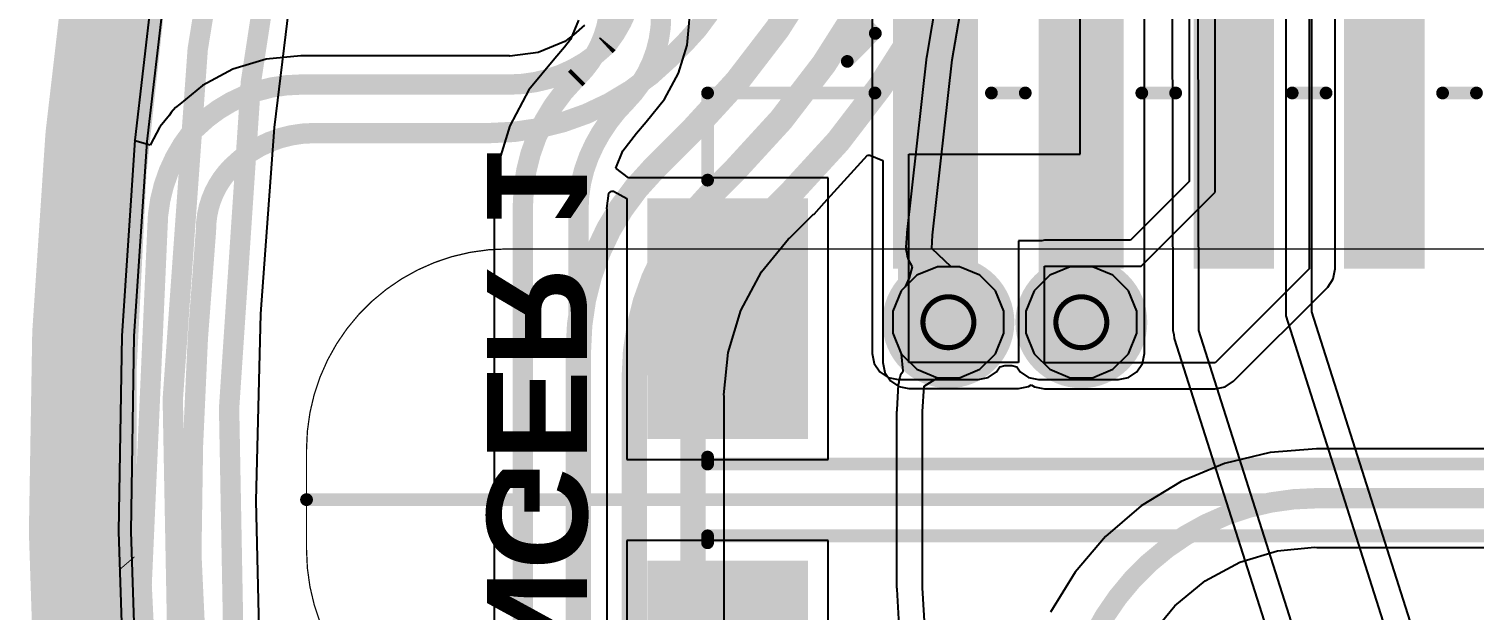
# Model space of a CAD drawing. Header units: inches. Extents: x -30 to 282, y -86 to 78.
# Drawn here: x -30.17 to -15.75, y -46.35 to -40.56 of the extents above; entities that cross this region are included whole.
import ezdxf

# ---------------------------------------------------------------- set-up
doc = ezdxf.new("R2010")
doc.units = ezdxf.units.IN
for name, color, linetype in [('Board Outline', 216, 'Continuous'), ('Bottom Layer', 5, 'Continuous'), ('Bottom Overlay', 54, 'Continuous'), ('Bottom Paste', 16, 'Continuous'), ('Bottom Solder', 6, 'Continuous'), ('Dimensions', 6, 'Continuous'), ('Drill Drawing', 1, 'Continuous'), ('GND 01', 76, 'Continuous'), ('GND 02', 16, 'Continuous'), ('PWR', 156, 'Continuous'), ('SIG 01', 90, 'Continuous'), ('Top Layer', 1, 'Continuous'), ('Top Overlay', 2, 'Continuous'), ('Top Paste', 8, 'Continuous'), ('Top Solder', 216, 'Continuous'), ('Via Holes', 16, 'Continuous')]:
    doc.layers.add(name, color=color, linetype=linetype)
doc.styles.add('Arial_Bold', font='', dxfattribs={"height": 0.2})
doc.styles.get('Arial_Bold').set_extended_font_data('Arial', bold=True)

# ---------------------------------------------------------------- blocks, each defined once
blk = doc.blocks.new('B6B_ZR_SM4_TF_LF__SN__B_32')
at = {"layer": 'Bottom Layer'}
for points in [[(-4.1, 3.275), (-3.4, 3.275), (-3.4, -0.725), (-4.1, -0.725)], [(-2.6, 3.275), (-1.9, 3.275), (-1.9, -0.725), (-2.6, -0.725)], [(-1.1, 3.275), (-0.4, 3.275), (-0.4, -0.725), (-1.1, -0.725)], [(0.4, 3.275), (1.1, 3.275), (1.1, -0.725), (0.4, -0.725)], [(1.9, 3.275), (2.6, 3.275), (2.6, -0.725), (1.9, -0.725)], [(3.4, 3.275), (4.1, 3.275), (4.1, -0.725), (3.4, -0.725)], [(-6.55, -0.125), (-5.05, -0.125), (-5.05, -2.425), (-6.55, -2.425)], [(5.05, -0.125), (6.55, -0.125), (6.55, -2.425), (5.05, -2.425)]]:
    blk.add_hatch(color=5, dxfattribs=at).paths.add_polyline_path(points)
at = {"layer": 'Bottom Overlay'}
blk.add_hatch(color=54, dxfattribs=at).paths.add_polyline_path([(-4.594, 1.71), (-4.594, 1.417), (-4.403, 1.417), (-4.403, 1.71)])
at = {"layer": 'Bottom Paste'}
for points in [[(-4.1, 3.275), (-3.4, 3.275), (-3.4, -0.725), (-4.1, -0.725)], [(-2.6, 3.275), (-1.9, 3.275), (-1.9, -0.725), (-2.6, -0.725)], [(-1.1, 3.275), (-0.4, 3.275), (-0.4, -0.725), (-1.1, -0.725)], [(0.4, 3.275), (1.1, 3.275), (1.1, -0.725), (0.4, -0.725)], [(1.9, 3.275), (2.6, 3.275), (2.6, -0.725), (1.9, -0.725)], [(3.4, 3.275), (4.1, 3.275), (4.1, -0.725), (3.4, -0.725)], [(-6.55, -0.125), (-5.05, -0.125), (-5.05, -2.425), (-6.55, -2.425)], [(5.05, -0.125), (6.55, -0.125), (6.55, -2.425), (5.05, -2.425)]]:
    blk.add_hatch(color=16, dxfattribs=at).paths.add_polyline_path(points)
at = {"layer": 'Bottom Solder'}
for points in [[(-4.151, 3.326), (-3.349, 3.326), (-3.349, -0.776), (-4.151, -0.776)], [(-2.651, 3.326), (-1.849, 3.326), (-1.849, -0.776), (-2.651, -0.776)], [(-1.151, 3.326), (-0.349, 3.326), (-0.349, -0.776), (-1.151, -0.776)], [(0.349, 3.326), (1.151, 3.326), (1.151, -0.776), (0.349, -0.776)], [(1.849, 3.326), (2.651, 3.326), (2.651, -0.776), (1.849, -0.776)], [(3.349, 3.326), (4.151, 3.326), (4.151, -0.776), (3.349, -0.776)], [(-6.601, -0.074), (-4.999, -0.074), (-4.999, -2.476), (-6.601, -2.476)], [(4.999, -0.074), (6.601, -0.074), (6.601, -2.476), (4.999, -2.476)]]:
    blk.add_hatch(color=6, dxfattribs=at).paths.add_polyline_path(points)
at = {"layer": 'Bottom Overlay', "const_width": 0.127}
for points in [[(-4.606, 1.29), (-4.606, 1.849)], [(-4.606, 1.849), (-4.327, 1.57)], [(-4.606, 1.29), (-4.327, 1.57)], [(-6, 0.106), (-6, 0.975)], [(-6, 0.975), (-4.331, 0.975)], [(-3.169, 0.975), (-2.831, 0.975)], [(-1.669, 0.975), (-1.331, 0.975)], [(-0.169, 0.975), (0.169, 0.975)], [(1.331, 0.975), (1.669, 0.975)], [(2.831, 0.975), (3.169, 0.975)], [(4.331, 0.975), (6, 0.975)], [(6, 0.106), (6, 0.975)], [(-6, -2.725), (-6, -2.656)], [(6, -2.725), (6, -2.656)], [(-6, -2.725), (6, -2.725)]]:
    blk.add_lwpolyline(points, dxfattribs=at)
at = {"layer": 'Bottom Overlay', "const_width": 0.0635}
for points in [[(-4.638, 1.849, 1), (-4.575, 1.849, 1)], [(-4.638, 1.849, 1), (-4.575, 1.849, 1)], [(-4.359, 1.57, 1), (-4.295, 1.57, 1)], [(-4.359, 1.57, 1), (-4.295, 1.57, 1)], [(-4.638, 1.29, 1), (-4.575, 1.29, 1)], [(-4.638, 1.29, 1), (-4.575, 1.29, 1)], [(-6.032, 0.975, 1), (-5.968, 0.975, 1)], [(-6.032, 0.975, 1), (-5.968, 0.975, 1)], [(-4.363, 0.975, 1), (-4.299, 0.975, 1)], [(-3.201, 0.975, 1), (-3.137, 0.975, 1)], [(-2.863, 0.975, 1), (-2.799, 0.975, 1)], [(-1.701, 0.975, 1), (-1.637, 0.975, 1)], [(-1.363, 0.975, 1), (-1.299, 0.975, 1)], [(-0.201, 0.975, 1), (-0.137, 0.975, 1)], [(0.137, 0.975, 1), (0.201, 0.975, 1)], [(1.299, 0.975, 1), (1.363, 0.975, 1)], [(1.637, 0.975, 1), (1.701, 0.975, 1)], [(2.799, 0.975, 1), (2.863, 0.975, 1)], [(3.137, 0.975, 1), (3.201, 0.975, 1)], [(4.299, 0.975, 1), (4.363, 0.975, 1)], [(5.968, 0.975, 1), (6.032, 0.975, 1)], [(5.968, 0.975, 1), (6.032, 0.975, 1)], [(-6.032, 0.106, 1), (-5.968, 0.106, 1)], [(5.968, 0.106, 1), (6.032, 0.106, 1)], [(-6.032, -2.656, 1), (-5.968, -2.656, 1)], [(5.968, -2.656, 1), (6.032, -2.656, 1)], [(-6.032, -2.725, 1), (-5.968, -2.725, 1)], [(-6.032, -2.725, 1), (-5.968, -2.725, 1)], [(5.968, -2.725, 1), (6.032, -2.725, 1)], [(5.968, -2.725, 1), (6.032, -2.725, 1)]]:
    blk.add_lwpolyline(points, format="xyb", close=True, dxfattribs=at)
blk = doc.blocks.new('B6B_ZR_SM4_TF_LF__SN__B_37')
at = {"layer": 'Bottom Layer'}
for points in [[(-4.1, 3.275), (-3.4, 3.275), (-3.4, -0.725), (-4.1, -0.725)], [(-2.6, 3.275), (-1.9, 3.275), (-1.9, -0.725), (-2.6, -0.725)], [(-1.1, 3.275), (-0.4, 3.275), (-0.4, -0.725), (-1.1, -0.725)], [(0.4, 3.275), (1.1, 3.275), (1.1, -0.725), (0.4, -0.725)], [(1.9, 3.275), (2.6, 3.275), (2.6, -0.725), (1.9, -0.725)], [(3.4, 3.275), (4.1, 3.275), (4.1, -0.725), (3.4, -0.725)], [(-6.55, -0.125), (-5.05, -0.125), (-5.05, -2.425), (-6.55, -2.425)], [(5.05, -0.125), (6.55, -0.125), (6.55, -2.425), (5.05, -2.425)]]:
    blk.add_hatch(color=5, dxfattribs=at).paths.add_polyline_path(points)
at = {"layer": 'Bottom Overlay'}
blk.add_hatch(color=54, dxfattribs=at).paths.add_polyline_path([(-4.594, 1.71), (-4.594, 1.417), (-4.403, 1.417), (-4.403, 1.71)])
at = {"layer": 'Bottom Paste'}
for points in [[(-4.1, 3.275), (-3.4, 3.275), (-3.4, -0.725), (-4.1, -0.725)], [(-2.6, 3.275), (-1.9, 3.275), (-1.9, -0.725), (-2.6, -0.725)], [(-1.1, 3.275), (-0.4, 3.275), (-0.4, -0.725), (-1.1, -0.725)], [(0.4, 3.275), (1.1, 3.275), (1.1, -0.725), (0.4, -0.725)], [(1.9, 3.275), (2.6, 3.275), (2.6, -0.725), (1.9, -0.725)], [(3.4, 3.275), (4.1, 3.275), (4.1, -0.725), (3.4, -0.725)], [(-6.55, -0.125), (-5.05, -0.125), (-5.05, -2.425), (-6.55, -2.425)], [(5.05, -0.125), (6.55, -0.125), (6.55, -2.425), (5.05, -2.425)]]:
    blk.add_hatch(color=16, dxfattribs=at).paths.add_polyline_path(points)
at = {"layer": 'Bottom Solder'}
for points in [[(-4.151, 3.326), (-3.349, 3.326), (-3.349, -0.776), (-4.151, -0.776)], [(-2.651, 3.326), (-1.849, 3.326), (-1.849, -0.776), (-2.651, -0.776)], [(-1.151, 3.326), (-0.349, 3.326), (-0.349, -0.776), (-1.151, -0.776)], [(0.349, 3.326), (1.151, 3.326), (1.151, -0.776), (0.349, -0.776)], [(1.849, 3.326), (2.651, 3.326), (2.651, -0.776), (1.849, -0.776)], [(3.349, 3.326), (4.151, 3.326), (4.151, -0.776), (3.349, -0.776)], [(-6.601, -0.074), (-4.999, -0.074), (-4.999, -2.476), (-6.601, -2.476)], [(4.999, -0.074), (6.601, -0.074), (6.601, -2.476), (4.999, -2.476)]]:
    blk.add_hatch(color=6, dxfattribs=at).paths.add_polyline_path(points)
at = {"layer": 'Bottom Overlay', "const_width": 0.127}
for points in [[(-4.606, 1.849), (-4.606, 1.29)], [(-4.327, 1.57), (-4.606, 1.849)], [(-4.327, 1.57), (-4.606, 1.29)], [(-6, 0.975), (-6, 0.106)], [(-4.331, 0.975), (-6, 0.975)], [(-2.831, 0.975), (-3.169, 0.975)], [(-1.331, 0.975), (-1.669, 0.975)], [(0.169, 0.975), (-0.169, 0.975)], [(1.669, 0.975), (1.331, 0.975)], [(3.169, 0.975), (2.831, 0.975)], [(6, 0.975), (4.331, 0.975)], [(6, 0.975), (6, 0.106)], [(-6, -2.656), (-6, -2.725)], [(6, -2.656), (6, -2.725)], [(6, -2.725), (-6, -2.725)]]:
    blk.add_lwpolyline(points, dxfattribs=at)
at = {"layer": 'Bottom Overlay', "const_width": 0.0635}
for points in [[(-4.638, 1.849, 1), (-4.575, 1.849, 1)], [(-4.638, 1.849, 1), (-4.575, 1.849, 1)], [(-4.359, 1.57, 1), (-4.295, 1.57, 1)], [(-4.359, 1.57, 1), (-4.295, 1.57, 1)], [(-4.638, 1.29, 1), (-4.575, 1.29, 1)], [(-4.638, 1.29, 1), (-4.575, 1.29, 1)], [(-6.032, 0.975, 1), (-5.968, 0.975, 1)], [(-6.032, 0.975, 1), (-5.968, 0.975, 1)], [(-4.363, 0.975, 1), (-4.299, 0.975, 1)], [(-3.201, 0.975, 1), (-3.137, 0.975, 1)], [(-2.863, 0.975, 1), (-2.799, 0.975, 1)], [(-1.701, 0.975, 1), (-1.637, 0.975, 1)], [(-1.363, 0.975, 1), (-1.299, 0.975, 1)], [(-0.201, 0.975, 1), (-0.137, 0.975, 1)], [(0.137, 0.975, 1), (0.201, 0.975, 1)], [(1.299, 0.975, 1), (1.363, 0.975, 1)], [(1.637, 0.975, 1), (1.701, 0.975, 1)], [(2.799, 0.975, 1), (2.863, 0.975, 1)], [(3.137, 0.975, 1), (3.201, 0.975, 1)], [(4.299, 0.975, 1), (4.363, 0.975, 1)], [(5.968, 0.975, 1), (6.032, 0.975, 1)], [(5.968, 0.975, 1), (6.032, 0.975, 1)], [(-6.032, 0.106, 1), (-5.968, 0.106, 1)], [(5.968, 0.106, 1), (6.032, 0.106, 1)], [(-6.032, -2.656, 1), (-5.968, -2.656, 1)], [(5.968, -2.656, 1), (6.032, -2.656, 1)], [(-6.032, -2.725, 1), (-5.968, -2.725, 1)], [(-6.032, -2.725, 1), (-5.968, -2.725, 1)], [(5.968, -2.725, 1), (6.032, -2.725, 1)], [(5.968, -2.725, 1), (6.032, -2.725, 1)]]:
    blk.add_lwpolyline(points, format="xyb", close=True, dxfattribs=at)
blk = doc.blocks.new('0533980367_109')
at = {"layer": 'Top Layer'}
for points in [[(-4.85, 2.875), (-2.75, 2.875), (-2.75, -0.125), (-4.85, -0.125)], [(2.75, 2.875), (4.85, 2.875), (4.85, -0.125), (2.75, -0.125)], [(-1.65, -0.725), (-0.85, -0.725), (-0.85, -2.025), (-1.65, -2.025)], [(-0.4, -0.725), (0.4, -0.725), (0.4, -2.025), (-0.4, -2.025)], [(0.85, -0.725), (1.65, -0.725), (1.65, -2.025), (0.85, -2.025)]]:
    blk.add_hatch(color=1, dxfattribs=at).paths.add_polyline_path(points)
at = {"layer": 'Top Paste'}
for points in [[(-4.85, 2.875), (-2.75, 2.875), (-2.75, -0.125), (-4.85, -0.125)], [(2.75, 2.875), (4.85, 2.875), (4.85, -0.125), (2.75, -0.125)], [(-1.65, -0.725), (-0.85, -0.725), (-0.85, -2.025), (-1.65, -2.025)], [(-0.4, -0.725), (0.4, -0.725), (0.4, -2.025), (-0.4, -2.025)], [(0.85, -0.725), (1.65, -0.725), (1.65, -2.025), (0.85, -2.025)]]:
    blk.add_hatch(color=8, dxfattribs=at).paths.add_polyline_path(points)
at = {"layer": 'Top Solder'}
for points in [[(-4.926, 2.951), (-2.674, 2.951), (-2.674, -0.201), (-4.926, -0.201)], [(2.674, 2.951), (4.926, 2.951), (4.926, -0.201), (2.674, -0.201)], [(-1.726, -0.649), (-0.774, -0.649), (-0.774, -2.101), (-1.726, -2.101)], [(-0.476, -0.649), (0.476, -0.649), (0.476, -2.101), (-0.476, -2.101)], [(0.774, -0.649), (1.726, -0.649), (1.726, -2.101), (0.774, -2.101)]]:
    blk.add_hatch(color=216, dxfattribs=at).paths.add_polyline_path(points)
at = {"layer": 'Top Overlay'}
for points, const_width in [([(-2.43, 2.475), (2.43, 2.475)], 0.127), ([(-4.45, -0.445), (-4.45, -1.725)], 0.127), ([(4.45, -0.445), (4.45, -1.725)], 0.127), ([(-4.45, -1.725), (-1.97, -1.725)], 0.127), ([(1.97, -1.725), (4.45, -1.725)], 0.127), ([(1.259, -2.279), (1.106, -2.431)], 0.254), ([(1.259, -2.279), (1.411, -2.431)], 0.254), ([(1.106, -2.431), (1.411, -2.431)], 0.254)]:
    blk.add_lwpolyline(points, dxfattribs=dict(at, const_width=const_width))
for points, const_width in [([(-2.462, 2.475, 1), (-2.398, 2.475, 1)], 0.0635), ([(2.398, 2.475, 1), (2.462, 2.475, 1)], 0.0635), ([(-4.482, -0.445, 1), (-4.418, -0.445, 1)], 0.0635), ([(4.418, -0.445, 1), (4.482, -0.445, 1)], 0.0635), ([(-4.482, -1.725, 1), (-4.418, -1.725, 1)], 0.0635), ([(-4.482, -1.725, 1), (-4.418, -1.725, 1)], 0.0635), ([(-2.002, -1.725, 1), (-1.938, -1.725, 1)], 0.0635), ([(1.938, -1.725, 1), (2.002, -1.725, 1)], 0.0635), ([(4.418, -1.725, 1), (4.482, -1.725, 1)], 0.0635), ([(4.418, -1.725, 1), (4.482, -1.725, 1)], 0.0635), ([(1.195, -2.279, 1), (1.322, -2.279, 1)], 0.127), ([(1.195, -2.279, 1), (1.322, -2.279, 1)], 0.127), ([(1.043, -2.431, 1), (1.17, -2.431, 1)], 0.127), ([(1.043, -2.431, 1), (1.17, -2.431, 1)], 0.127), ([(1.348, -2.431, 1), (1.475, -2.431, 1)], 0.127), ([(1.348, -2.431, 1), (1.475, -2.431, 1)], 0.127)]:
    blk.add_lwpolyline(points, format="xyb", close=True, dxfattribs=dict(at, const_width=const_width))

msp = doc.modelspace()

# ---------------------------------------------------------------- hatches: boundary and pattern name
at = {"layer": 'Bottom Layer'}
for points in [[(-21.499, -43.792), (-20.7, -43.792), (-20.7, -38.895), (-21.499, -38.895)], [(-19.299, -38.895), (-20.098, -38.895), (-20.098, -43.792), (-19.299, -43.792)]]:
    msp.add_hatch(color=5, dxfattribs=at).paths.add_polyline_path(points)
h = msp.add_hatch(color=5, dxfattribs=at)
edge = h.paths.add_edge_path()
edge.add_arc((-20.997, -43.481), 0.3, 0, 360)
h = msp.add_hatch(color=5, dxfattribs=at)
edge = h.paths.add_edge_path()
edge.add_arc((-19.671, -43.481), 0.3, 0, 360)
at = {"layer": 'GND 01'}
h = msp.add_hatch(color=76, dxfattribs=at)
edge = h.paths.add_edge_path()
edge.add_arc((-20.997, -43.481), 0.658, 0, 360)
h = msp.add_hatch(color=76, dxfattribs=at)
edge = h.paths.add_edge_path()
edge.add_arc((-19.671, -43.481), 0.658, 0, 360)
at = {"layer": 'GND 02'}
h = msp.add_hatch(color=16, dxfattribs=at)
edge = h.paths.add_edge_path()
edge.add_arc((-20.997, -43.481), 0.658, 0, 360)
h = msp.add_hatch(color=16, dxfattribs=at)
edge = h.paths.add_edge_path()
edge.add_arc((-19.671, -43.481), 0.658, 0, 360)
at = {"layer": 'PWR'}
h = msp.add_hatch(color=156, dxfattribs=at)
edge = h.paths.add_edge_path()
edge.add_arc((-20.997, -43.481), 0.3, 0, 360)
h = msp.add_hatch(color=156, dxfattribs=at)
edge = h.paths.add_edge_path()
edge.add_arc((-19.671, -43.481), 0.3, 0, 360)
at = {"layer": 'SIG 01'}
h = msp.add_hatch(color=90, dxfattribs=at)
edge = h.paths.add_edge_path()
edge.add_arc((-20.997, -43.481), 0.3, 0, 360)
h = msp.add_hatch(color=90, dxfattribs=at)
edge = h.paths.add_edge_path()
edge.add_arc((-19.671, -43.481), 0.3, 0, 360)
at = {"layer": 'Top Layer'}
h = msp.add_hatch(color=1, dxfattribs=at)
edge = h.paths.add_edge_path()
edge.add_arc((-20.997, -43.481), 0.3, 0, 360)
h = msp.add_hatch(color=1, dxfattribs=at)
edge = h.paths.add_edge_path()
edge.add_arc((-19.671, -43.481), 0.3, 0, 360)
at = {"layer": 'Via Holes'}
h = msp.add_hatch(color=7, dxfattribs=at)
edge = h.paths.add_edge_path()
edge.add_arc((-20.997, -43.481), 0.15, 0, 360)
h = msp.add_hatch(color=7, dxfattribs=at)
edge = h.paths.add_edge_path()
edge.add_arc((-19.671, -43.481), 0.15, 0, 360)

# ---------------------------------------------------------------- linework, layer by layer
at = {"layer": 'Board Outline', "const_width": 0.254}
msp.add_lwpolyline([(37.495, -16.446, -2.502525), (-17.293, -16.446)], format="xyb", dxfattribs=at)
at = {"layer": 'Bottom Layer'}
for p, q in [((-18.498, -43.565), (-18.511, -37.216)), ((-18.77, -37.36), (-18.757, -43.565)), ((-17.631, -37.836), (-17.631, -43.417)), ((-17.372, -43.377), (-17.372, -37.865)), ((-21.758, -38.895), (-21.758, -43.792)), ((-19.04, -43.792), (-19.04, -38.895)), ((-29.109, -41.667), (-28.883, -39.727)), ((-24.685, -40.468), (-24.765, -40.661)), ((-23.604, -40.718), (-23.575, -40.427)), ((-24.825, -40.739), (-24.923, -40.851)), ((-24.765, -40.661), (-24.825, -40.739)), ((-23.689, -40.998), (-23.604, -40.718)), ((-24.923, -40.851), (-25.181, -41.165)), ((-24.923, -40.851), (-24.923, -40.851)), ((-23.827, -41.256), (-23.689, -40.998)), ((-25.181, -41.165), (-25.372, -41.524)), ((-24.012, -41.482), (-23.827, -41.256)), ((-24.107, -41.595), (-24.012, -41.482)), ((-24.012, -41.482), (-24.012, -41.482)), ((-25.372, -41.524), (-25.49, -41.913)), ((-24.243, -41.772), (-24.107, -41.595)), ((-29.239, -43.615), (-29.109, -41.667)), ((-24.314, -41.943), (-24.243, -41.772)), ((-25.49, -41.913), (-25.53, -42.317)), ((-24.189, -42.041), (-24.314, -41.943)), ((-24.066, -42.041), (-24.189, -42.041)), ((-24.065, -42.041), (-24.066, -42.041)), ((-24.066, -42.041), (-24.066, -42.041)), ((-22.195, -42.041), (-24.065, -42.041)), ((-22.195, -44.849), (-22.195, -42.041)), ((-24.404, -42.347), (-24.384, -42.194)), ((-24.384, -42.194), (-24.356, -42.173)), ((-24.356, -42.173), (-24.338, -42.174)), ((-24.338, -42.174), (-24.203, -42.248)), ((-25.53, -42.317), (-25.526, -42.317)), ((-25.526, -42.317), (-25.526, -53.041)), ((-24.402, -42.353), (-24.404, -42.347)), ((-24.402, -42.355), (-24.403, -42.354)), ((-24.403, -42.354), (-24.402, -42.354)), ((-24.402, -42.354), (-24.402, -42.353)), ((-24.402, -49.516), (-24.402, -42.355)), ((-24.203, -42.248), (-24.203, -44.849)), ((-16.106, -47.357), (-17.372, -43.377)), ((-17.631, -43.417), (-16.299, -47.605)), ((-29.271, -45.568), (-29.239, -43.615)), ((-18.757, -43.565), (-18.749, -43.604)), ((-18.749, -43.604), (-18.745, -43.643)), ((-18.745, -43.643), (-17.418, -47.812)), ((-17.16, -47.772), (-18.498, -43.565)), ((-21.758, -43.792), (-21.738, -43.891)), ((-19.06, -43.891), (-19.04, -43.792)), ((-21.738, -43.891), (-21.682, -43.975)), ((-20.517, -43.975), (-20.484, -43.925)), ((-20.484, -43.925), (-20.435, -43.914)), ((-20.435, -43.914), (-20.364, -43.914)), ((-20.364, -43.914), (-20.314, -43.925)), ((-20.314, -43.925), (-20.281, -43.975)), ((-19.116, -43.975), (-19.06, -43.891)), ((-21.682, -43.975), (-21.598, -44.031)), ((-21.598, -44.031), (-21.499, -44.051)), ((-21.499, -44.051), (-20.7, -44.051)), ((-20.7, -44.051), (-20.601, -44.031)), ((-20.601, -44.031), (-20.517, -43.975)), ((-20.281, -43.975), (-20.197, -44.031)), ((-20.197, -44.031), (-20.098, -44.051)), ((-20.098, -44.051), (-19.299, -44.051)), ((-19.299, -44.051), (-19.2, -44.031)), ((-19.2, -44.031), (-19.116, -43.975)), ((-24.203, -44.849), (-22.195, -44.849)), ((-29.207, -47.52), (-29.271, -45.568)), ((-22.195, -45.657), (-24.203, -45.657)), ((-24.203, -45.657), (-24.203, -48.465)), ((-22.195, -48.465), (-22.195, -45.657))]:
    msp.add_line(p, q, dxfattribs=at)
at = {"layer": 'Bottom Layer', "const_width": 0.203}
for points in [[(-24.373, -40.261, -0.199085), (-24.691, -41.029)], [(-23.862, -40.427, -0.198825), (-24.215, -41.28)], [(-25.241, -42.317, -0.198912), (-24.718, -41.056)], [(-24.583, -41.831, -0.098499), (-24.215, -41.28)], [(-24.687, -42.354, -0.098491), (-24.583, -41.831)]]:
    msp.add_lwpolyline(points, format="xyb", dxfattribs=at)
for points in [[(-24.718, -41.056), (-24.691, -41.029)], [(-25.241, -53.523), (-25.241, -42.317)], [(-24.687, -42.354), (-24.687, -42.355)], [(-24.687, -51.681), (-24.687, -42.355)]]:
    msp.add_lwpolyline(points, dxfattribs=at)
at = {"layer": 'Bottom Layer', "const_width": 0.102}
for points in [[(-24.742, -41.029, 1), (-24.641, -41.029, 1)], [(-24.742, -41.029, 1), (-24.641, -41.029, 1)], [(-24.769, -41.056, 1), (-24.668, -41.056, 1)], [(-24.769, -41.056, 1), (-24.668, -41.056, 1)], [(-24.266, -41.28, 1), (-24.164, -41.28, 1)], [(-24.266, -41.28, 1), (-24.164, -41.28, 1)], [(-24.634, -41.831, 1), (-24.533, -41.831, 1)], [(-24.634, -41.831, 1), (-24.533, -41.831, 1)], [(-25.291, -42.317, 1), (-25.19, -42.317, 1)], [(-25.291, -42.317, 1), (-25.19, -42.317, 1)], [(-24.738, -42.354, 1), (-24.637, -42.354, 1)], [(-24.738, -42.354, 1), (-24.637, -42.354, 1)], [(-24.738, -42.355, 1), (-24.637, -42.355, 1)], [(-24.738, -42.355, 1), (-24.637, -42.355, 1)]]:
    msp.add_lwpolyline(points, format="xyb", close=True, dxfattribs=at)
at = {"layer": 'Dimensions', "const_width": 0.0127}
for points in [[(-27.399, -44.75, -0.414214), (-25.399, -42.75)], [(-25.399, -47.75, -0.414214), (-27.399, -45.75)]]:
    msp.add_lwpolyline(points, format="xyb", dxfattribs=at)
at = {"layer": 'Dimensions'}
for points, const_width in [([(-25.399, -42.75), (-9.399, -42.75)], 0.0127), ([(-27.399, -45.75), (-27.399, -44.75)], 0.0127), ([(-27.399, -45.25), (-7.399, -45.25)], 0.127)]:
    msp.add_lwpolyline(points, dxfattribs=dict(at, const_width=const_width))
for points, const_width in [([(-25.402, -42.75, 1), (-25.396, -42.75, 1)], 0.00635), ([(-25.402, -42.75, 1), (-25.396, -42.75, 1)], 0.00635), ([(-27.402, -44.75, 1), (-27.396, -44.75, 1)], 0.00635), ([(-27.402, -44.75, 1), (-27.396, -44.75, 1)], 0.00635), ([(-27.431, -45.25, 1), (-27.367, -45.25, 1)], 0.0635), ([(-27.402, -45.75, 1), (-27.396, -45.75, 1)], 0.00635), ([(-27.402, -45.75, 1), (-27.396, -45.75, 1)], 0.00635)]:
    msp.add_lwpolyline(points, format="xyb", close=True, dxfattribs=dict(at, const_width=const_width))
at = {"layer": 'Drill Drawing'}
for points, const_width in [([(-20.743, -43.481, 1), (-21.251, -43.481, 1)], 0.0508), ([(-19.417, -43.481, 1), (-19.925, -43.481, 1)], 0.0508), ([(-21.264, -43.481, 1), (-21.239, -43.481, 1)], 0.0254), ([(-20.756, -43.481, 1), (-20.731, -43.481, 1)], 0.0254), ([(-19.938, -43.481, 1), (-19.912, -43.481, 1)], 0.0254), ([(-19.43, -43.481, 1), (-19.404, -43.481, 1)], 0.0254)]:
    msp.add_lwpolyline(points, format="xyb", close=True, dxfattribs=dict(at, const_width=const_width))
at = {"layer": 'GND 01'}
for p, q in [((-28.988, -41.678), (-28.763, -39.744)), ((-29.117, -43.621), (-28.988, -41.678)), ((-29.149, -45.567), (-29.117, -43.621)), ((-29.085, -47.513), (-29.149, -45.567))]:
    msp.add_line(p, q, dxfattribs=at)
at = {"layer": 'GND 01', "const_width": 1.016}
for points in [[(-29.496, -41.631), (-29.268, -39.672)], [(-29.627, -43.599), (-29.496, -41.631)], [(-29.66, -45.571), (-29.627, -43.599)], [(-29.66, -45.571), (-29.595, -47.543)]]:
    msp.add_lwpolyline(points, dxfattribs=at)
at = {"layer": 'GND 01', "const_width": 0.508}
for points in [[(-29.75, -41.631, 1), (-29.242, -41.631, 1)], [(-29.75, -41.631, 1), (-29.242, -41.631, 1)], [(-29.881, -43.599, 1), (-29.373, -43.599, 1)], [(-29.881, -43.599, 1), (-29.373, -43.599, 1)], [(-29.914, -45.571, 1), (-29.406, -45.571, 1)], [(-29.914, -45.571, 1), (-29.406, -45.571, 1)]]:
    msp.add_lwpolyline(points, format="xyb", close=True, dxfattribs=at)
at = {"layer": 'GND 02'}
for p, q in [((-28.988, -41.678), (-28.763, -39.744)), ((-29.117, -43.621), (-28.988, -41.678)), ((-29.149, -45.567), (-29.117, -43.621)), ((-29.085, -47.513), (-29.149, -45.567))]:
    msp.add_line(p, q, dxfattribs=at)
at = {"layer": 'GND 02', "const_width": 1.016}
for points in [[(-29.496, -41.631), (-29.268, -39.672)], [(-29.627, -43.599), (-29.496, -41.631)], [(-29.66, -45.571), (-29.627, -43.599)], [(-29.66, -45.571), (-29.595, -47.543)]]:
    msp.add_lwpolyline(points, dxfattribs=at)
at = {"layer": 'GND 02', "const_width": 0.508}
for points in [[(-29.75, -41.631, 1), (-29.242, -41.631, 1)], [(-29.75, -41.631, 1), (-29.242, -41.631, 1)], [(-29.881, -43.599, 1), (-29.373, -43.599, 1)], [(-29.881, -43.599, 1), (-29.373, -43.599, 1)], [(-29.914, -45.571, 1), (-29.406, -45.571, 1)], [(-29.914, -45.571, 1), (-29.406, -45.571, 1)]]:
    msp.add_lwpolyline(points, format="xyb", close=True, dxfattribs=at)
at = {"layer": 'PWR'}
for p, q in [((-20.918, -39.087), (-21.213, -40.822)), ((-20.958, -40.865), (-20.663, -39.131)), ((-29.109, -41.667), (-28.883, -39.727)), ((-21.215, -40.836), (-21.412, -42.585)), ((-21.213, -40.829), (-21.215, -40.836)), ((-21.213, -40.822), (-21.213, -40.829)), ((-21.155, -42.614), (-20.958, -40.865)), ((-29.239, -43.615), (-29.109, -41.667)), ((-21.413, -42.599), (-21.421, -42.732)), ((-21.412, -42.592), (-21.413, -42.599)), ((-21.412, -42.585), (-21.412, -42.592)), ((-21.162, -42.746), (-21.155, -42.614)), ((-21.421, -42.732), (-21.419, -42.744)), ((-21.419, -42.744), (-21.421, -42.755)), ((-21.421, -42.755), (-21.412, -42.793)), ((-21.412, -42.793), (-21.407, -42.832)), ((-20.969, -42.927), (-21.162, -42.746)), ((-21.407, -42.832), (-21.403, -42.838)), ((-21.403, -42.838), (-21.401, -42.843)), ((-21.401, -42.843), (-21.398, -42.854)), ((-21.398, -42.854), (-21.358, -42.927)), ((-21.358, -42.927), (-21.387, -43.039)), ((-20.887, -42.927), (-20.969, -42.927)), ((-20.683, -43.011), (-20.887, -42.927)), ((-19.781, -42.927), (-19.985, -43.011)), ((-19.561, -42.927), (-19.781, -42.927)), ((-19.357, -43.011), (-19.561, -42.927)), ((-21.387, -43.039), (-21.429, -43.129)), ((-20.528, -43.167), (-20.683, -43.011)), ((-19.985, -43.011), (-20.14, -43.167)), ((-19.201, -43.167), (-19.357, -43.011)), ((-21.467, -43.167), (-21.551, -43.371)), ((-21.429, -43.129), (-21.467, -43.167)), ((-20.443, -43.371), (-20.528, -43.167)), ((-20.14, -43.167), (-20.225, -43.371)), ((-19.117, -43.371), (-19.201, -43.167)), ((-21.551, -43.371), (-21.551, -43.591)), ((-20.443, -43.591), (-20.443, -43.371)), ((-20.225, -43.371), (-20.225, -43.591)), ((-19.117, -43.591), (-19.117, -43.371)), ((-29.271, -45.568), (-29.239, -43.615)), ((-21.551, -43.591), (-21.467, -43.795)), ((-20.528, -43.795), (-20.443, -43.591)), ((-20.225, -43.591), (-20.14, -43.795)), ((-19.201, -43.795), (-19.117, -43.591)), ((-21.467, -43.795), (-21.451, -43.968)), ((-20.683, -43.95), (-20.528, -43.795)), ((-20.14, -43.795), (-19.985, -43.95)), ((-19.357, -43.95), (-19.201, -43.795)), ((-20.887, -44.035), (-20.683, -43.95)), ((-19.985, -43.95), (-19.781, -44.035)), ((-19.561, -44.035), (-19.357, -43.95)), ((-21.498, -44.103), (-21.512, -44.356)), ((-21.492, -44.082), (-21.498, -44.103)), ((-21.48, -44.033), (-21.492, -44.06)), ((-21.492, -44.06), (-21.492, -44.082)), ((-21.473, -44.005), (-21.48, -44.033)), ((-21.46, -43.988), (-21.473, -44.005)), ((-21.451, -43.968), (-21.46, -43.988)), ((-21.239, -44.118), (-21.107, -44.035)), ((-21.107, -44.035), (-20.887, -44.035)), ((-19.781, -44.035), (-19.561, -44.035)), ((-21.254, -44.37), (-21.239, -44.118)), ((-21.511, -44.363), (-21.513, -44.37)), ((-21.513, -44.37), (-21.513, -45.25)), ((-21.512, -44.356), (-21.511, -44.363)), ((-21.254, -45.25), (-21.254, -44.37)), ((-21.513, -45.25), (-21.513, -46.13)), ((-21.254, -46.13), (-21.254, -45.25)), ((-29.207, -47.52), (-29.271, -45.568)), ((-21.513, -46.13), (-21.511, -46.137)), ((-21.511, -46.137), (-21.512, -46.144)), ((-21.512, -46.144), (-21.413, -47.901)), ((-21.155, -47.886), (-21.254, -46.13))]:
    msp.add_line(p, q, dxfattribs=at)
at = {"layer": 'SIG 01'}
for p, q in [((-27.719, -41.538), (-27.491, -39.687)), ((-27.856, -43.397), (-27.719, -41.538)), ((-21.107, -42.927), (-21.311, -43.011)), ((-20.887, -42.927), (-21.107, -42.927)), ((-20.683, -43.011), (-20.887, -42.927)), ((-19.781, -42.927), (-19.985, -43.011)), ((-19.561, -42.927), (-19.781, -42.927)), ((-19.357, -43.011), (-19.561, -42.927)), ((-21.311, -43.011), (-21.467, -43.167)), ((-20.528, -43.167), (-20.683, -43.011)), ((-19.985, -43.011), (-20.14, -43.167)), ((-19.201, -43.167), (-19.357, -43.011)), ((-21.467, -43.167), (-21.551, -43.371)), ((-20.443, -43.371), (-20.528, -43.167)), ((-20.14, -43.167), (-20.225, -43.371)), ((-19.117, -43.371), (-19.201, -43.167)), ((-21.551, -43.371), (-21.551, -43.591)), ((-20.443, -43.591), (-20.443, -43.371)), ((-20.225, -43.371), (-20.225, -43.591)), ((-19.117, -43.591), (-19.117, -43.371)), ((-27.902, -45.261), (-27.856, -43.397)), ((-21.551, -43.591), (-21.467, -43.795)), ((-20.528, -43.795), (-20.443, -43.591)), ((-20.225, -43.591), (-20.14, -43.795)), ((-19.201, -43.795), (-19.117, -43.591)), ((-21.467, -43.795), (-21.311, -43.95)), ((-20.683, -43.95), (-20.528, -43.795)), ((-20.14, -43.795), (-19.985, -43.95)), ((-19.357, -43.95), (-19.201, -43.795)), ((-21.311, -43.95), (-21.107, -44.035)), ((-20.887, -44.035), (-20.683, -43.95)), ((-19.985, -43.95), (-19.781, -44.035)), ((-19.561, -44.035), (-19.357, -43.95)), ((-21.107, -44.035), (-20.887, -44.035)), ((-19.781, -44.035), (-19.561, -44.035)), ((-17.789, -44.781), (-18.244, -44.89)), ((-17.326, -44.744), (-17.789, -44.781)), ((-17.323, -44.744), (-17.326, -44.744)), ((-12.106, -44.744), (-17.323, -44.744)), ((-18.244, -44.89), (-18.676, -45.069)), ((-18.676, -45.069), (-19.074, -45.313)), ((-27.856, -47.125), (-27.902, -45.261)), ((-19.074, -45.313), (-19.43, -45.617)), ((-19.43, -45.617), (-19.733, -45.972)), ((-18.089, -45.874), (-17.714, -45.76)), ((-17.714, -45.76), (-17.345, -45.724)), ((-17.345, -45.724), (-17.323, -45.728)), ((-17.323, -45.728), (-12.106, -45.728)), ((-19.733, -45.972), (-19.978, -46.371)), ((-18.435, -46.059), (-18.089, -45.874)), ((-18.739, -46.308), (-18.435, -46.059)), ((-18.988, -46.611), (-18.739, -46.308))]:
    msp.add_line(p, q, dxfattribs=at)
at = {"layer": 'SIG 01', "const_width": 0.203}
for points in [[(-17.372, -72.72, -0.253161), (-27.922, -37.303)], [(-26.282, -57.172, -0.128437), (-27.461, -37.866)], [(-29.096, -41.98, -0.012465), (-29.095, -41.97)], [(-19.811, -47.723, -0.414214), (-17.323, -45.236)], [(-29.184, -46.206, -0.006722), (-29.185, -46.201)]]:
    msp.add_lwpolyline(points, format="xyb", dxfattribs=at)
for points in [[(-29.095, -41.969), (-28.872, -39.915)], [(-29.195, -43.951), (-29.096, -41.98)], [(-29.095, -41.97), (-29.095, -41.969)], [(-29.195, -45.883), (-29.195, -43.951)], [(-17.323, -45.236), (-11.846, -45.236)], [(-29.195, -45.883), (-29.189, -45.89)], [(-29.189, -45.89), (-29.185, -46.2)], [(-29.185, -46.2), (-29.185, -46.201)], [(-29.184, -46.206), (-29.109, -48.075)]]:
    msp.add_lwpolyline(points, dxfattribs=at)
at = {"layer": 'SIG 01', "const_width": 0.102}
for points in [[(-29.147, -41.98, 1), (-29.045, -41.98, 1)], [(-29.147, -41.98, 1), (-29.045, -41.98, 1)], [(-29.146, -41.969, 1), (-29.044, -41.969, 1)], [(-29.146, -41.969, 1), (-29.044, -41.969, 1)], [(-29.146, -41.97, 1), (-29.044, -41.97, 1)], [(-29.146, -41.97, 1), (-29.044, -41.97, 1)], [(-29.246, -43.951, 1), (-29.144, -43.951, 1)], [(-29.246, -43.951, 1), (-29.144, -43.951, 1)], [(-17.374, -45.236, 1), (-17.273, -45.236, 1)], [(-17.374, -45.236, 1), (-17.273, -45.236, 1)], [(-29.246, -45.883, 1), (-29.144, -45.883, 1)], [(-29.246, -45.883, 1), (-29.144, -45.883, 1)], [(-29.239, -45.89, 1), (-29.138, -45.89, 1)], [(-29.239, -45.89, 1), (-29.138, -45.89, 1)], [(-29.235, -46.2, 1), (-29.134, -46.2, 1)], [(-29.235, -46.2, 1), (-29.134, -46.2, 1)], [(-29.235, -46.201, 1), (-29.134, -46.201, 1)], [(-29.235, -46.201, 1), (-29.134, -46.201, 1)], [(-29.235, -46.206, 1), (-29.134, -46.206, 1)], [(-29.235, -46.206, 1), (-29.134, -46.206, 1)]]:
    msp.add_lwpolyline(points, format="xyb", close=True, dxfattribs=at)
at = {"layer": 'Top Layer'}
for p, q in [((-19.684, -41.804), (-19.684, -30.444)), ((-18.596, -31.048), (-18.596, -42.078)), ((-18.337, -42.078), (-18.337, -31.048)), ((-17.398, -37.935), (-17.398, -42.947)), ((-17.139, -42.947), (-17.139, -37.935)), ((-29.109, -41.667), (-28.883, -39.727)), ((-24.736, -40.614), (-24.822, -40.68)), ((-24.627, -40.52), (-24.736, -40.614)), ((-25.09, -40.791), (-25.372, -40.828)), ((-24.822, -40.68), (-25.09, -40.791)), ((-27.801, -40.857), (-28.133, -40.958)), ((-27.456, -40.823), (-27.801, -40.857)), ((-27.456, -40.826), (-27.456, -40.823)), ((-25.379, -40.826), (-27.456, -40.826)), ((-25.372, -40.828), (-25.379, -40.826)), ((-28.133, -40.958), (-28.438, -41.121)), ((-28.438, -41.121), (-28.664, -41.306)), ((-28.706, -41.341), (-28.749, -41.389)), ((-28.664, -41.306), (-28.706, -41.341)), ((-28.767, -41.416), (-28.86, -41.53)), ((-28.749, -41.389), (-28.767, -41.416)), ((-28.749, -41.389), (-28.749, -41.389)), ((-28.863, -41.533), (-28.96, -41.714)), ((-28.86, -41.53), (-28.863, -41.533)), ((-29.11, -41.672), (-29.109, -41.667)), ((-28.96, -41.714), (-29.11, -41.672)), ((-22.235, -42.292), (-21.803, -41.816)), ((-21.803, -41.816), (-21.781, -41.816)), ((-21.781, -41.816), (-21.651, -41.868)), ((-21.651, -41.868), (-21.651, -43.882)), ((-21.392, -43.882), (-21.392, -41.804)), ((-21.392, -41.804), (-19.684, -41.804)), ((-18.596, -42.078), (-19.181, -42.663)), ((-18.337, -42.185), (-18.337, -42.078)), ((-19.074, -42.922), (-18.337, -42.185)), ((-22.335, -42.403), (-22.235, -42.292)), ((-22.581, -42.643), (-22.342, -42.404)), ((-22.342, -42.404), (-22.336, -42.404)), ((-22.336, -42.404), (-22.335, -42.403)), ((-22.336, -42.404), (-22.336, -42.404)), ((-22.861, -42.979), (-22.592, -42.651)), ((-22.592, -42.651), (-22.581, -42.643)), ((-20.039, -42.663), (-20.064, -42.668)), ((-19.181, -42.663), (-20.039, -42.663)), ((-20.064, -42.668), (-20.298, -42.668)), ((-20.298, -42.668), (-20.298, -43.882)), ((-20.039, -43.887), (-20.039, -42.922)), ((-20.039, -42.922), (-19.074, -42.922)), ((-17.398, -42.947), (-18.337, -43.887)), ((-17.158, -43.047), (-17.139, -42.947)), ((-23.068, -43.365), (-22.861, -42.979)), ((-17.214, -43.131), (-17.158, -43.047)), ((-18.154, -44.07), (-17.214, -43.131)), ((-23.195, -43.784), (-23.068, -43.365)), ((-23.236, -44.206), (-23.195, -43.784)), ((-21.651, -43.882), (-21.631, -43.981)), ((-20.298, -43.882), (-21.392, -43.882)), ((-18.337, -43.887), (-20.039, -43.887)), ((-21.631, -43.981), (-21.575, -44.066)), ((-21.575, -44.066), (-21.491, -44.122)), ((-20.199, -44.122), (-20.172, -44.104)), ((-20.172, -44.104), (-20.138, -44.126)), ((-18.238, -44.126), (-18.154, -44.07)), ((-23.234, -44.219), (-23.236, -44.206)), ((-23.234, -48.459), (-23.234, -44.219)), ((-21.491, -44.122), (-21.392, -44.141)), ((-21.392, -44.141), (-20.298, -44.141)), ((-20.298, -44.141), (-20.199, -44.122)), ((-20.138, -44.126), (-20.039, -44.146)), ((-20.039, -44.146), (-18.337, -44.146)), ((-18.337, -44.146), (-18.238, -44.126))]:
    msp.add_line(p, q, dxfattribs=at)
for points, const_width in [([(-21.334, -36.217, -0.198956), (-23.55, -41.565)], 0.254), ([(-20.789, -36.309, -0.198958), (-23.138, -41.978)], 0.254), ([(-20.26, -36.632, -0.198958), (-22.559, -42.182)], 0.254), ([(-23.093, -39.424, -0.198912), (-23.615, -40.685)], 0.203), ([(-24.132, -40.132, -0.116415), (-24.394, -40.703)], 0.203), ([(-24.414, -40.724, -0.193632), (-25.379, -41.111)], 0.203), ([(-24.394, -40.703, -0.035112), (-24.414, -40.724)], 0.203), ([(-23.782, -40.852, -0.198912), (-25.578, -41.595)], 0.203), ([(-28.503, -41.545, -0.198912), (-27.456, -41.111)], 0.203), ([(-28.887, -42.561, -0.169386), (-28.548, -41.59)], 0.203), ([(-28.143, -41.934, -0.198374), (-27.327, -41.595)], 0.203), ([(-28.402, -42.566, -0.201694), (-28.143, -41.934)], 0.203), ([(-24.687, -43.755, -0.198912), (-23.943, -41.959)], 0.254), ([(-24.129, -44.021, -0.198912), (-23.385, -42.225)], 0.254), ([(-23.544, -44.219, -0.198912), (-22.8, -42.423)], 0.254), ([(-21.158, -69.166, -0.189012), (-28.887, -42.561)], 0.203), ([(-28.548, -45.789, -0.022666), (-28.402, -42.566)], 0.203), ([(-20.713, -68.787, -0.165664), (-28.548, -45.789)], 0.203)]:
    msp.add_lwpolyline(points, format="xyb", dxfattribs=dict(at, const_width=const_width))
for points, const_width in [([(-24.464, -40.724, 1), (-24.363, -40.724, 1)], 0.101), ([(-24.464, -40.724, 1), (-24.363, -40.724, 1)], 0.101), ([(-24.445, -40.703, 1), (-24.344, -40.703, 1)], 0.101), ([(-24.445, -40.703, 1), (-24.344, -40.703, 1)], 0.101), ([(-23.665, -40.685, 1), (-23.564, -40.685, 1)], 0.101), ([(-23.665, -40.685, 1), (-23.564, -40.685, 1)], 0.101), ([(-23.832, -40.852, 1), (-23.731, -40.852, 1)], 0.101), ([(-23.832, -40.852, 1), (-23.731, -40.852, 1)], 0.101), ([(-27.507, -41.111, 1), (-27.405, -41.111, 1)], 0.101), ([(-27.507, -41.111, 1), (-27.405, -41.111, 1)], 0.101), ([(-25.43, -41.111, 1), (-25.329, -41.111, 1)], 0.101), ([(-25.43, -41.111, 1), (-25.329, -41.111, 1)], 0.101), ([(-28.599, -41.59, 1), (-28.497, -41.59, 1)], 0.101), ([(-28.599, -41.59, 1), (-28.497, -41.59, 1)], 0.101), ([(-28.599, -41.59, 1), (-28.497, -41.59, 1)], 0.101), ([(-28.599, -41.59, 1), (-28.497, -41.59, 1)], 0.101), ([(-28.553, -41.545, 1), (-28.452, -41.545, 1)], 0.101), ([(-28.553, -41.545, 1), (-28.452, -41.545, 1)], 0.101), ([(-27.377, -41.595, 1), (-27.276, -41.595, 1)], 0.101), ([(-27.377, -41.595, 1), (-27.276, -41.595, 1)], 0.101), ([(-25.925, -41.595, 1), (-25.823, -41.595, 1)], 0.101), ([(-25.925, -41.595, 1), (-25.823, -41.595, 1)], 0.101), ([(-25.628, -41.595, 1), (-25.527, -41.595, 1)], 0.101), ([(-25.628, -41.595, 1), (-25.527, -41.595, 1)], 0.101), ([(-23.613, -41.565, 1), (-23.486, -41.565, 1)], 0.127), ([(-23.613, -41.565, 1), (-23.486, -41.565, 1)], 0.127), ([(-28.194, -41.934, 1), (-28.092, -41.934, 1)], 0.101), ([(-28.194, -41.934, 1), (-28.092, -41.934, 1)], 0.101), ([(-24.007, -41.959, 1), (-23.88, -41.959, 1)], 0.127), ([(-24.007, -41.959, 1), (-23.88, -41.959, 1)], 0.127), ([(-23.202, -41.978, 1), (-23.075, -41.978, 1)], 0.127), ([(-23.202, -41.978, 1), (-23.075, -41.978, 1)], 0.127), ([(-22.622, -42.182, 1), (-22.495, -42.182, 1)], 0.127), ([(-22.622, -42.182, 1), (-22.495, -42.182, 1)], 0.127), ([(-23.448, -42.225, 1), (-23.321, -42.225, 1)], 0.127), ([(-23.448, -42.225, 1), (-23.321, -42.225, 1)], 0.127), ([(-22.864, -42.423, 1), (-22.737, -42.423, 1)], 0.127), ([(-22.864, -42.423, 1), (-22.737, -42.423, 1)], 0.127), ([(-28.937, -42.561, 1), (-28.836, -42.561, 1)], 0.101), ([(-28.937, -42.561, 1), (-28.836, -42.561, 1)], 0.101), ([(-28.452, -42.566, 1), (-28.351, -42.566, 1)], 0.101), ([(-28.452, -42.566, 1), (-28.351, -42.566, 1)], 0.101), ([(-24.751, -43.755, 1), (-24.624, -43.755, 1)], 0.127), ([(-24.751, -43.755, 1), (-24.624, -43.755, 1)], 0.127), ([(-24.192, -44.021, 1), (-24.065, -44.021, 1)], 0.127), ([(-24.192, -44.021, 1), (-24.065, -44.021, 1)], 0.127), ([(-23.608, -44.219, 1), (-23.481, -44.219, 1)], 0.127), ([(-23.608, -44.219, 1), (-23.481, -44.219, 1)], 0.127), ([(-28.599, -45.789, 1), (-28.497, -45.789, 1)], 0.101), ([(-28.599, -45.789, 1), (-28.497, -45.789, 1)], 0.101)]:
    msp.add_lwpolyline(points, format="xyb", close=True, dxfattribs=dict(at, const_width=const_width))
for points, const_width in [([(-23.782, -40.852), (-23.615, -40.685)], 0.203), ([(-27.456, -41.111), (-25.379, -41.111)], 0.203), ([(-28.548, -41.59), (-28.503, -41.545)], 0.203), ([(-28.548, -41.59), (-28.548, -41.59)], 0.203), ([(-27.327, -41.595), (-25.874, -41.595)], 0.203), ([(-25.874, -41.595), (-25.578, -41.595)], 0.203), ([(-23.943, -41.959), (-23.55, -41.565)], 0.254), ([(-23.385, -42.225), (-23.138, -41.978)], 0.254), ([(-22.8, -42.423), (-22.559, -42.182)], 0.254), ([(-24.687, -49.223), (-24.687, -43.755)], 0.254), ([(-24.129, -48.947), (-24.129, -44.021)], 0.254), ([(-23.544, -48.459), (-23.544, -44.219)], 0.254)]:
    msp.add_lwpolyline(points, dxfattribs=dict(at, const_width=const_width))

# ---------------------------------------------------------------- block references
for name, p, rotation in [('0533980367_109', (-24.121, -35.456), 74), ('B6B_ZR_SM4_TF_LF__SN__B_37', (-17.399, -48.336), 180)]:
    msp.add_blockref(name, p, dxfattribs=dict(rotation=rotation))
msp.add_blockref('B6B_ZR_SM4_TF_LF__SN__B_32', (-17.399, -42.17))

# ---------------------------------------------------------------- texts
at = {"layer": 'Bottom Overlay', "style": 'Arial_Bold', "text_generation_flag": 2}
msp.add_text('FINGER 1', height=1, rotation=270, dxfattribs=at).set_placement((-25.6, -48.201))

doc.saveas('drawing.dxf')
